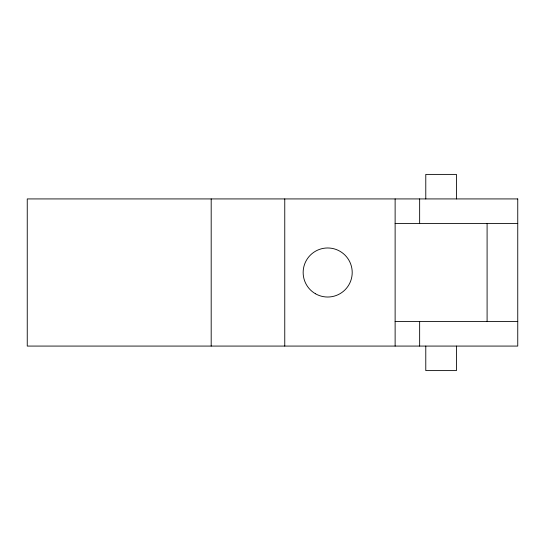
<?xml version="1.0" encoding="UTF-8"?>
<svg xmlns="http://www.w3.org/2000/svg" width="545" height="545" viewBox="0 0 545 545"><rect width="100%" height="100%" fill="white"/><g stroke="black" fill="none" stroke-linecap="round" stroke-linejoin="round"><path stroke-width="0.82" d="M395.125 223.45L517.75 223.45M395.125 321.55L517.75 321.55M487.094 223.45L487.094 321.55M456.438 198.925L456.438 174.4L425.781 174.4L425.781 198.925M456.438 346.075L456.438 370.6L425.781 370.6L425.781 346.075M419.65 198.925L419.65 223.45M419.65 321.55L419.65 346.075M395.125 198.925L395.125 346.075M284.762 198.925L284.762 346.075M211.188 198.925L211.188 346.075M517.75 198.925L27.25 198.925L27.25 346.075L517.75 346.075L517.75 198.925M315.419 293.741A24.525 24.525 0 0 0 352.206 272.5A24.525 24.525 0 0 0 315.419 251.259A24.525 24.525 0 0 0 315.419 293.741"/></g></svg>
